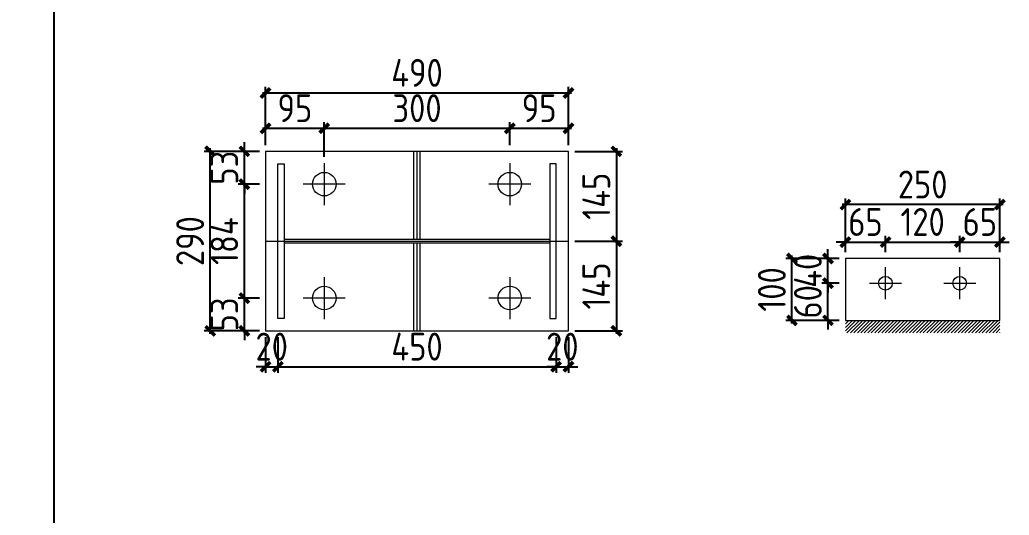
# Model space of a CAD drawing. Extents: x 485428 to 797698, y 56414 to 211814.
# Drawn here: x 677767 to 680967, y 150179 to 151780 of the extents above; entities that cross this region are included whole.
import ezdxf

# ---------------------------------------------------------------- set-up
doc = ezdxf.new("R2010")
doc.units = 0
doc.header["$LTSCALE"] = 1000
doc.header["$MEASUREMENT"] = 0
doc.styles.get("Standard").update_dxf_attribs({"font": 'gbenor.shx', "bigfont": 'gbcbig.shx'})
doc.dimstyles.get("Standard").update_dxf_attribs({"dimscale": 100, "dimtxt": 2, "dimasz": 0.4, "dimexe": 0.5, "dimexo": 1, "dimgap": 0.5, "dimtad": 1, "dimdec": 0, "dimzin": 0, "dimdsep": 46, "dimtxsty": 'Standard', "dimblk": 'ARCHTICK', "dimcen": 0.09, "dimadec": 0, "dimazin": 0, "dimtfac": 1, "dimtdec": 0, "dimtix": 1, "dimtmove": 2, "dimatfit": 3, "dimfxl": 1, "dimtolj": 1, "dimtzin": 0, "dimarcsym": 0})

# ---------------------------------------------------------------- blocks, each defined once
blk = doc.blocks.new('_ArchTick')
at = {"color": 0, "linetype": 'ByBlock', "const_width": 0.4}
blk.add_lwpolyline([(-0.5, -0.5), (0.5, 0.5)], dxfattribs=at)
blk = doc.blocks.new('*D427')
at = {"color": 3, "lineweight": -2}
for p, q in [((677493.7, 154179.4), (677977.9, 154179.4)), ((677877.9, 144208.5), (677877.9, 154179.4)), ((677493.7, 144208.5), (677977.9, 144208.5))]:
    blk.add_line(p, q, dxfattribs=at)
at = {"layer": 'Defpoints', "color": 0}
for p in [(677393.7, 154179.4), (677877.9, 154179.4), (677393.7, 144208.5)]:
    blk.add_point(p, dxfattribs=at)
at = {"color": 3, "lineweight": -2, "xscale": 50, "yscale": 50, "zscale": 50}
for p, rotation in [((677877.9, 154179.4), 90), ((677877.9, 144208.5), 270)]:
    blk.add_blockref('_ArchTick', p, dxfattribs=dict(at, rotation=rotation))
at = {"color": 0, "lineweight": 15, "insert": (677721.3, 149194), "char_height": 200, "attachment_point": 5, "rotation": 90}
blk.add_mtext('\\A1;外翼板 9971', dxfattribs=at)
blk = doc.blocks.new('*D450')
at = {"color": 3, "lineweight": -2}
for p, q in [((678493.1, 150880.9), (678493.1, 150910.9)), ((678541.6, 150880.9), (678473.1, 150880.9)), ((678493.1, 150774.9), (678493.1, 150880.9)), ((678541.6, 150774.9), (678473.1, 150774.9)), ((678493.1, 150774.9), (678493.1, 150744.9))]:
    blk.add_line(p, q, dxfattribs=at)
at = {"layer": 'Defpoints', "color": 0}
for p in [(678493.1, 150880.9), (678561.6, 150880.9), (678561.6, 150774.9)]:
    blk.add_point(p, dxfattribs=at)
at = {"color": 3, "lineweight": -2, "xscale": 30, "yscale": 30, "zscale": 30}
for p, rotation in [((678493.1, 150880.9), 270), ((678493.1, 150774.9), 90)]:
    blk.add_blockref('_ArchTick', p, dxfattribs=dict(at, rotation=rotation))
at = {"color": 0, "lineweight": 15, "insert": (678428.1, 150827.9), "char_height": 90, "attachment_point": 5, "rotation": 90}
blk.add_mtext('\\A1;53', dxfattribs=at)
blk = doc.blocks.new('*D447')
at = {"color": 3, "lineweight": -2}
for p, q in [((678493.1, 150870.9), (678493.1, 151258.9)), ((678541.6, 151248.9), (678473.1, 151248.9)), ((678541.6, 150880.9), (678473.1, 150880.9))]:
    blk.add_line(p, q, dxfattribs=at)
at = {"layer": 'Defpoints', "color": 0}
for p in [(678493.1, 151248.9), (678561.6, 151248.9), (678561.6, 150880.9)]:
    blk.add_point(p, dxfattribs=at)
at = {"color": 3, "lineweight": -2, "xscale": 30, "yscale": 30, "zscale": 30}
for p, rotation in [((678493.1, 151248.9), 90), ((678493.1, 150880.9), 270)]:
    blk.add_blockref('_ArchTick', p, dxfattribs=dict(at, rotation=rotation))
at = {"color": 0, "lineweight": 15, "insert": (678428.1, 151064.9), "char_height": 90, "attachment_point": 5, "rotation": 90}
blk.add_mtext('\\A1;184', dxfattribs=at)
blk = doc.blocks.new('*D451')
at = {"color": 3, "lineweight": -2}
for p, q in [((678493.1, 151354.9), (678493.1, 151384.9)), ((678541.6, 151354.9), (678473.1, 151354.9)), ((678493.1, 151248.9), (678493.1, 151354.9)), ((678541.6, 151248.9), (678473.1, 151248.9)), ((678493.1, 151248.9), (678493.1, 151218.9))]:
    blk.add_line(p, q, dxfattribs=at)
at = {"layer": 'Defpoints', "color": 0}
for p in [(678493.1, 151354.9), (678561.6, 151354.9), (678561.6, 151248.9)]:
    blk.add_point(p, dxfattribs=at)
at = {"color": 3, "lineweight": -2, "xscale": 30, "yscale": 30, "zscale": 30}
for p, rotation in [((678493.1, 151354.9), 270), ((678493.1, 151248.9), 90)]:
    blk.add_blockref('_ArchTick', p, dxfattribs=dict(at, rotation=rotation))
at = {"color": 0, "lineweight": 15, "insert": (678428.1, 151301.9), "char_height": 90, "attachment_point": 5, "rotation": 90}
blk.add_mtext('\\A1;53', dxfattribs=at)
blk = doc.blocks.new('*D452')
at = {"color": 3, "lineweight": -2}
for p, q in [((678561.6, 151374.9), (678561.6, 151449.3)), ((678751.6, 151336.9), (678751.6, 151449.3)), ((678551.6, 151429.3), (678761.6, 151429.3))]:
    blk.add_line(p, q, dxfattribs=at)
at = {"layer": 'Defpoints', "color": 0}
for p in [(678751.6, 151429.3), (678561.6, 151354.9), (678751.6, 151316.9)]:
    blk.add_point(p, dxfattribs=at)
at = {"color": 3, "lineweight": -2, "xscale": 30, "yscale": 30, "zscale": 30, "rotation": 180}
blk.add_blockref('_ArchTick', (678561.6, 151429.3), dxfattribs=at)
at = {"color": 3, "lineweight": -2, "xscale": 30, "yscale": 30, "zscale": 30}
blk.add_blockref('_ArchTick', (678751.6, 151429.3), dxfattribs=at)
at = {"color": 0, "lineweight": 15, "insert": (678656.6, 151494.3), "char_height": 90, "attachment_point": 5}
blk.add_mtext('\\A1;95', dxfattribs=at)
blk = doc.blocks.new('*D453')
at = {"color": 3, "lineweight": -2}
for p, q in [((678751.6, 151336.9), (678751.6, 151449.3)), ((679351.6, 151374.9), (679351.6, 151449.3)), ((678741.6, 151429.3), (679361.6, 151429.3))]:
    blk.add_line(p, q, dxfattribs=at)
at = {"layer": 'Defpoints', "color": 0}
for p in [(679351.6, 151429.3), (679351.6, 151354.9), (678751.6, 151316.9)]:
    blk.add_point(p, dxfattribs=at)
at = {"color": 3, "lineweight": -2, "xscale": 30, "yscale": 30, "zscale": 30, "rotation": 180}
blk.add_blockref('_ArchTick', (678751.6, 151429.3), dxfattribs=at)
at = {"color": 3, "lineweight": -2, "xscale": 30, "yscale": 30, "zscale": 30}
blk.add_blockref('_ArchTick', (679351.6, 151429.3), dxfattribs=at)
at = {"color": 0, "lineweight": 15, "insert": (679051.6, 151494.3), "char_height": 90, "attachment_point": 5}
blk.add_mtext('\\A1;300', dxfattribs=at)
blk = doc.blocks.new('*D454')
at = {"color": 3, "lineweight": -2}
for p, q in [((679351.6, 151374.9), (679351.6, 151449.3)), ((679541.6, 151374.9), (679541.6, 151449.3)), ((679341.6, 151429.3), (679551.6, 151429.3))]:
    blk.add_line(p, q, dxfattribs=at)
at = {"layer": 'Defpoints', "color": 0}
for p in [(679541.6, 151429.3), (679351.6, 151354.9), (679541.6, 151354.9)]:
    blk.add_point(p, dxfattribs=at)
at = {"color": 3, "lineweight": -2, "xscale": 30, "yscale": 30, "zscale": 30, "rotation": 180}
blk.add_blockref('_ArchTick', (679351.6, 151429.3), dxfattribs=at)
at = {"color": 3, "lineweight": -2, "xscale": 30, "yscale": 30, "zscale": 30}
blk.add_blockref('_ArchTick', (679541.6, 151429.3), dxfattribs=at)
at = {"color": 0, "lineweight": 15, "insert": (679446.6, 151494.3), "char_height": 90, "attachment_point": 5}
blk.add_mtext('\\A1;95', dxfattribs=at)
blk = doc.blocks.new('*D455')
at = {"color": 3, "lineweight": -2}
for p, q in [((678541.6, 151354.9), (678362.7, 151354.9)), ((678382.7, 150764.9), (678382.7, 151364.9)), ((678541.6, 150774.9), (678362.7, 150774.9))]:
    blk.add_line(p, q, dxfattribs=at)
at = {"layer": 'Defpoints', "color": 0}
for p in [(678382.7, 151354.9), (678561.6, 151354.9), (678561.6, 150774.9)]:
    blk.add_point(p, dxfattribs=at)
at = {"color": 3, "lineweight": -2, "xscale": 30, "yscale": 30, "zscale": 30}
for p, rotation in [((678382.7, 151354.9), 90), ((678382.7, 150774.9), 270)]:
    blk.add_blockref('_ArchTick', p, dxfattribs=dict(at, rotation=rotation))
at = {"color": 0, "lineweight": 15, "insert": (678317.7, 151064.9), "char_height": 90, "attachment_point": 5, "rotation": 90}
blk.add_mtext('\\A1;290', dxfattribs=at)
blk = doc.blocks.new('*D456')
at = {"color": 3, "lineweight": -2}
for p, q in [((678551.6, 151543.4), (679551.6, 151543.4)), ((678561.6, 151374.9), (678561.6, 151563.4)), ((679541.6, 151374.9), (679541.6, 151563.4))]:
    blk.add_line(p, q, dxfattribs=at)
at = {"layer": 'Defpoints', "color": 0}
for p in [(679541.6, 151543.4), (678561.6, 151354.9), (679541.6, 151354.9)]:
    blk.add_point(p, dxfattribs=at)
at = {"color": 3, "lineweight": -2, "xscale": 30, "yscale": 30, "zscale": 30, "rotation": 180}
blk.add_blockref('_ArchTick', (678561.6, 151543.4), dxfattribs=at)
at = {"color": 3, "lineweight": -2, "xscale": 30, "yscale": 30, "zscale": 30}
blk.add_blockref('_ArchTick', (679541.6, 151543.4), dxfattribs=at)
at = {"color": 0, "lineweight": 15, "insert": (679051.6, 151608.4), "char_height": 90, "attachment_point": 5}
blk.add_mtext('\\A1;490', dxfattribs=at)
blk = doc.blocks.new('*D448')
at = {"color": 3, "lineweight": -2}
for p, q in [((678561.6, 150754.9), (678561.6, 150638.9)), ((678601.6, 150754.9), (678601.6, 150638.9)), ((678561.6, 150658.9), (678531.6, 150658.9)), ((678561.6, 150658.9), (678601.6, 150658.9)), ((678601.6, 150658.9), (678631.6, 150658.9))]:
    blk.add_line(p, q, dxfattribs=at)
at = {"layer": 'Defpoints', "color": 0}
for p in [(678561.6, 150774.9), (678601.6, 150774.9), (678601.6, 150658.9)]:
    blk.add_point(p, dxfattribs=at)
at = {"color": 3, "lineweight": -2, "xscale": 30, "yscale": 30, "zscale": 30}
blk.add_blockref('_ArchTick', (678561.6, 150658.9), dxfattribs=at)
at = {"color": 3, "lineweight": -2, "xscale": 30, "yscale": 30, "zscale": 30, "rotation": 180}
blk.add_blockref('_ArchTick', (678601.6, 150658.9), dxfattribs=at)
at = {"color": 0, "lineweight": 15, "insert": (678581.6, 150723.9), "char_height": 90, "attachment_point": 5}
blk.add_mtext('\\A1;20', dxfattribs=at)
blk = doc.blocks.new('*D449')
at = {"color": 3, "lineweight": -2}
for p, q in [((678601.6, 150754.9), (678601.6, 150638.9)), ((679501.6, 150754.9), (679501.6, 150638.9)), ((678591.6, 150658.9), (679511.6, 150658.9))]:
    blk.add_line(p, q, dxfattribs=at)
at = {"layer": 'Defpoints', "color": 0}
for p in [(678601.6, 150774.9), (679501.6, 150774.9), (679501.6, 150658.9)]:
    blk.add_point(p, dxfattribs=at)
at = {"color": 3, "lineweight": -2, "xscale": 30, "yscale": 30, "zscale": 30, "rotation": 180}
blk.add_blockref('_ArchTick', (678601.6, 150658.9), dxfattribs=at)
at = {"color": 3, "lineweight": -2, "xscale": 30, "yscale": 30, "zscale": 30}
blk.add_blockref('_ArchTick', (679501.6, 150658.9), dxfattribs=at)
at = {"color": 0, "lineweight": 15, "insert": (679051.6, 150723.9), "char_height": 90, "attachment_point": 5}
blk.add_mtext('\\A1;450', dxfattribs=at)
blk = doc.blocks.new('*D457')
at = {"color": 3, "lineweight": -2}
for p, q in [((679501.6, 150754.9), (679501.6, 150638.9)), ((679541.6, 150754.9), (679541.6, 150638.9)), ((679501.6, 150658.9), (679471.6, 150658.9)), ((679501.6, 150658.9), (679541.6, 150658.9)), ((679541.6, 150658.9), (679571.6, 150658.9))]:
    blk.add_line(p, q, dxfattribs=at)
at = {"layer": 'Defpoints', "color": 0}
for p in [(679501.6, 150774.9), (679541.6, 150774.9), (679541.6, 150658.9)]:
    blk.add_point(p, dxfattribs=at)
at = {"color": 3, "lineweight": -2, "xscale": 30, "yscale": 30, "zscale": 30}
blk.add_blockref('_ArchTick', (679501.6, 150658.9), dxfattribs=at)
at = {"color": 3, "lineweight": -2, "xscale": 30, "yscale": 30, "zscale": 30, "rotation": 180}
blk.add_blockref('_ArchTick', (679541.6, 150658.9), dxfattribs=at)
at = {"color": 0, "lineweight": 15, "insert": (679521.6, 150723.9), "char_height": 90, "attachment_point": 5}
blk.add_mtext('\\A1;20', dxfattribs=at)
blk = doc.blocks.new('*D458')
at = {"color": 3, "lineweight": -2}
for p, q in [((679561.6, 151354.9), (679716.4, 151354.9)), ((679696.4, 151364.9), (679696.4, 151054.9)), ((679561.6, 151064.9), (679716.4, 151064.9))]:
    blk.add_line(p, q, dxfattribs=at)
at = {"layer": 'Defpoints', "color": 0}
for p in [(679541.6, 151354.9), (679541.6, 151064.9), (679696.4, 151064.9)]:
    blk.add_point(p, dxfattribs=at)
at = {"color": 3, "lineweight": -2, "xscale": 30, "yscale": 30, "zscale": 30}
for p, rotation in [((679696.4, 151354.9), 90), ((679696.4, 151064.9), 270)]:
    blk.add_blockref('_ArchTick', p, dxfattribs=dict(at, rotation=rotation))
at = {"color": 0, "lineweight": 15, "insert": (679631.4, 151209.9), "char_height": 90, "attachment_point": 5, "rotation": 90}
blk.add_mtext('\\A1;145', dxfattribs=at)
blk = doc.blocks.new('*D459')
at = {"color": 3, "lineweight": -2}
for p, q in [((679561.6, 151064.9), (679716.4, 151064.9)), ((679696.4, 151074.9), (679696.4, 150764.9)), ((679561.6, 150774.9), (679716.4, 150774.9))]:
    blk.add_line(p, q, dxfattribs=at)
at = {"layer": 'Defpoints', "color": 0}
for p in [(679541.6, 151064.9), (679541.6, 150774.9), (679696.4, 150774.9)]:
    blk.add_point(p, dxfattribs=at)
at = {"color": 3, "lineweight": -2, "xscale": 30, "yscale": 30, "zscale": 30}
for p, rotation in [((679696.4, 151064.9), 90), ((679696.4, 150774.9), 270)]:
    blk.add_blockref('_ArchTick', p, dxfattribs=dict(at, rotation=rotation))
at = {"color": 0, "lineweight": 15, "insert": (679631.4, 150919.9), "char_height": 90, "attachment_point": 5, "rotation": 90}
blk.add_mtext('\\A1;145', dxfattribs=at)
blk = doc.blocks.new('*D2986')
at = {"color": 3, "lineweight": -2}
for p, q in [((680380.9, 150928.9), (680380.9, 150958.9)), ((680417.1, 150928.9), (680360.9, 150928.9)), ((680380.9, 150808.9), (680380.9, 150928.9)), ((680417.1, 150808.9), (680360.9, 150808.9)), ((680380.9, 150808.9), (680380.9, 150778.9))]:
    blk.add_line(p, q, dxfattribs=at)
at = {"layer": 'Defpoints', "color": 0}
for p in [(680380.9, 150928.9), (680437.1, 150928.9), (680437.1, 150808.9)]:
    blk.add_point(p, dxfattribs=at)
at = {"color": 3, "lineweight": -2, "xscale": 30, "yscale": 30, "zscale": 30}
for p, rotation in [((680380.9, 150928.9), 270), ((680380.9, 150808.9), 90)]:
    blk.add_blockref('_ArchTick', p, dxfattribs=dict(at, rotation=rotation))
at = {"color": 0, "lineweight": 15, "insert": (680315.9, 150868.9), "char_height": 90, "attachment_point": 5, "rotation": 90}
blk.add_mtext('\\A1;60', dxfattribs=at)
blk = doc.blocks.new('*D2989')
at = {"color": 3, "lineweight": -2}
for p, q in [((680380.9, 151008.9), (680380.9, 151038.9)), ((680417.1, 151008.9), (680360.9, 151008.9)), ((680380.9, 150928.9), (680380.9, 151008.9)), ((680417.1, 150928.9), (680360.9, 150928.9)), ((680380.9, 150928.9), (680380.9, 150898.9))]:
    blk.add_line(p, q, dxfattribs=at)
at = {"layer": 'Defpoints', "color": 0}
for p in [(680380.9, 151008.9), (680437.1, 151008.9), (680437.1, 150928.9)]:
    blk.add_point(p, dxfattribs=at)
at = {"color": 3, "lineweight": -2, "xscale": 30, "yscale": 30, "zscale": 30}
for p, rotation in [((680380.9, 151008.9), 270), ((680380.9, 150928.9), 90)]:
    blk.add_blockref('_ArchTick', p, dxfattribs=dict(at, rotation=rotation))
at = {"color": 0, "lineweight": 15, "insert": (680315.9, 150968.9), "char_height": 90, "attachment_point": 5, "rotation": 90}
blk.add_mtext('\\A1;40', dxfattribs=at)
blk = doc.blocks.new('*D2990')
at = {"color": 3, "lineweight": -2}
for p, q in [((680417.1, 151008.9), (680244.4, 151008.9)), ((680264.4, 150798.9), (680264.4, 151018.9)), ((680417.1, 150808.9), (680244.4, 150808.9))]:
    blk.add_line(p, q, dxfattribs=at)
at = {"layer": 'Defpoints', "color": 0}
for p in [(680264.4, 151008.9), (680437.1, 151008.9), (680437.1, 150808.9)]:
    blk.add_point(p, dxfattribs=at)
at = {"color": 3, "lineweight": -2, "xscale": 30, "yscale": 30, "zscale": 30}
for p, rotation in [((680264.4, 151008.9), 90), ((680264.4, 150808.9), 270)]:
    blk.add_blockref('_ArchTick', p, dxfattribs=dict(at, rotation=rotation))
at = {"color": 0, "lineweight": 15, "insert": (680199.4, 150908.9), "char_height": 90, "attachment_point": 5, "rotation": 90}
blk.add_mtext('\\A1;100', dxfattribs=at)
blk = doc.blocks.new('*D2987')
at = {"color": 3, "lineweight": -2}
for p, q in [((680437.1, 151061.7), (680407.1, 151061.7)), ((680437.1, 151028.9), (680437.1, 151081.7)), ((680437.1, 151061.7), (680567.1, 151061.7)), ((680567.1, 151028.9), (680567.1, 151081.7)), ((680567.1, 151061.7), (680597.1, 151061.7))]:
    blk.add_line(p, q, dxfattribs=at)
at = {"layer": 'Defpoints', "color": 0}
for p in [(680567.1, 151061.7), (680437.1, 151008.9), (680567.1, 151008.9)]:
    blk.add_point(p, dxfattribs=at)
at = {"color": 3, "lineweight": -2, "xscale": 30, "yscale": 30, "zscale": 30}
blk.add_blockref('_ArchTick', (680437.1, 151061.7), dxfattribs=at)
at = {"color": 3, "lineweight": -2, "xscale": 30, "yscale": 30, "zscale": 30, "rotation": 180}
blk.add_blockref('_ArchTick', (680567.1, 151061.7), dxfattribs=at)
at = {"color": 0, "lineweight": 15, "insert": (680502.1, 151126.7), "char_height": 90, "attachment_point": 5}
blk.add_mtext('\\A1;65', dxfattribs=at)
blk = doc.blocks.new('*D2988')
at = {"color": 3, "lineweight": -2}
for p, q in [((680557.1, 151061.7), (680817.1, 151061.7)), ((680567.1, 151028.9), (680567.1, 151081.7)), ((680807.1, 151028.9), (680807.1, 151081.7))]:
    blk.add_line(p, q, dxfattribs=at)
at = {"layer": 'Defpoints', "color": 0}
for p in [(680807.1, 151061.7), (680567.1, 151008.9), (680807.1, 151008.9)]:
    blk.add_point(p, dxfattribs=at)
at = {"color": 3, "lineweight": -2, "xscale": 30, "yscale": 30, "zscale": 30, "rotation": 180}
blk.add_blockref('_ArchTick', (680567.1, 151061.7), dxfattribs=at)
at = {"color": 3, "lineweight": -2, "xscale": 30, "yscale": 30, "zscale": 30}
blk.add_blockref('_ArchTick', (680807.1, 151061.7), dxfattribs=at)
at = {"color": 0, "lineweight": 15, "insert": (680687.1, 151126.7), "char_height": 90, "attachment_point": 5}
blk.add_mtext('\\A1;120', dxfattribs=at)
blk = doc.blocks.new('*D2991')
at = {"color": 3, "lineweight": -2}
for p, q in [((680807.1, 151061.7), (680777.1, 151061.7)), ((680807.1, 151028.9), (680807.1, 151081.7)), ((680807.1, 151061.7), (680937.1, 151061.7)), ((680937.1, 151028.9), (680937.1, 151081.7)), ((680937.1, 151061.7), (680967.1, 151061.7))]:
    blk.add_line(p, q, dxfattribs=at)
at = {"layer": 'Defpoints', "color": 0}
for p in [(680937.1, 151061.7), (680807.1, 151008.9), (680937.1, 151008.9)]:
    blk.add_point(p, dxfattribs=at)
at = {"color": 3, "lineweight": -2, "xscale": 30, "yscale": 30, "zscale": 30}
blk.add_blockref('_ArchTick', (680807.1, 151061.7), dxfattribs=at)
at = {"color": 3, "lineweight": -2, "xscale": 30, "yscale": 30, "zscale": 30, "rotation": 180}
blk.add_blockref('_ArchTick', (680937.1, 151061.7), dxfattribs=at)
at = {"color": 0, "lineweight": 15, "insert": (680872.1, 151126.7), "char_height": 90, "attachment_point": 5}
blk.add_mtext('\\A1;65', dxfattribs=at)
blk = doc.blocks.new('*D2992')
at = {"color": 3, "lineweight": -2}
for p, q in [((680437.1, 151028.9), (680437.1, 151202.8)), ((680937.1, 151028.9), (680937.1, 151202.8)), ((680947.1, 151182.8), (680427.1, 151182.8))]:
    blk.add_line(p, q, dxfattribs=at)
at = {"layer": 'Defpoints', "color": 0}
for p in [(680437.1, 151182.8), (680437.1, 151008.9), (680937.1, 151008.9)]:
    blk.add_point(p, dxfattribs=at)
at = {"color": 3, "lineweight": -2, "xscale": 30, "yscale": 30, "zscale": 30, "rotation": 180}
blk.add_blockref('_ArchTick', (680437.1, 151182.8), dxfattribs=at)
at = {"color": 3, "lineweight": -2, "xscale": 30, "yscale": 30, "zscale": 30}
blk.add_blockref('_ArchTick', (680937.1, 151182.8), dxfattribs=at)
at = {"color": 0, "lineweight": 15, "insert": (680687.1, 151247.8), "char_height": 90, "attachment_point": 5}
blk.add_mtext('\\A1;250', dxfattribs=at)

msp = doc.modelspace()

# ---------------------------------------------------------------- hatches: boundary and pattern name
at = {"lineweight": 15}
h = msp.add_hatch(dxfattribs=at)
h.set_pattern_fill('ANSI31', color=256, scale=5, style=0)
h.set_pattern_definition([(45, (-10298.149, 0), (-5.61266008, 5.61266008), [])])
h.paths.add_polyline_path([(680937.1, 150808.9), (680437.1, 150808.9), (680437.1, 150768.9), (680937.1, 150768.9)])

# ---------------------------------------------------------------- linework, layer by layer
for p, q in [((678561.6, 151354.9), (678561.6, 150774.9)), ((679541.6, 151354.9), (678561.6, 151354.9)), ((679541.6, 150774.9), (679541.6, 151354.9)), ((678751.6, 151316.9), (678751.6, 151180.9)), ((679351.6, 151316.9), (679351.6, 151180.9)), ((678819.6, 151248.9), (678683.6, 151248.9)), ((679419.6, 151248.9), (679283.6, 151248.9)), ((680437.1, 151008.9), (680437.1, 150808.6)), ((680937.1, 151008.9), (680437.1, 151008.9)), ((680937.1, 150808.9), (680937.1, 151008.9)), ((680567.1, 150876.9), (680567.1, 150980.9)), ((680807.1, 150876.9), (680807.1, 150980.9)), ((678751.6, 150948.9), (678751.6, 150812.9)), ((679351.6, 150948.9), (679351.6, 150812.9)), ((680515.1, 150928.9), (680619.1, 150928.9)), ((680755.1, 150928.9), (680859.1, 150928.9)), ((678819.6, 150880.9), (678683.6, 150880.9)), ((679419.6, 150880.9), (679283.6, 150880.9)), ((680437.1, 150808.9), (680937.1, 150808.9)), ((678561.6, 150774.9), (679541.6, 150774.9))]:
    msp.add_line(p, q, dxfattribs=at)
at = {"color": 2, "lineweight": 15}
for p, q in [((679041.6, 151070.9), (679041.6, 151354.9)), ((679061.6, 151070.9), (679061.6, 151354.9)), ((679041.6, 150774.9), (679041.6, 151058.9)), ((679061.6, 150774.9), (679061.6, 151058.9))]:
    msp.add_line(p, q, dxfattribs=at)
at = {"color": 1, "lineweight": 15}
for p, q in [((679051.6, 151070.9), (679051.6, 151354.9)), ((678561.6, 151064.9), (679541.6, 151064.9)), ((679051.6, 150774.9), (679051.6, 151058.9))]:
    msp.add_line(p, q, dxfattribs=at)
at = {"color": 4, "lineweight": 15}
for p, q in [((678601.6, 151064.9), (678601.6, 151314.9)), ((678601.6, 151314.9), (678621.6, 151314.9)), ((678621.6, 151314.9), (678621.6, 150814.9)), ((679501.6, 151314.9), (679481.6, 151314.9)), ((679481.6, 151314.9), (679481.6, 150814.9)), ((679501.6, 151064.9), (679501.6, 151314.9)), ((678601.6, 150814.9), (678601.6, 151064.9)), ((678621.6, 151070.9), (679481.6, 151070.9)), ((678621.6, 151058.9), (679481.6, 151058.9)), ((679501.6, 150814.9), (679501.6, 151064.9)), ((678621.6, 150814.9), (678601.6, 150814.9)), ((679481.6, 150814.9), (679501.6, 150814.9))]:
    msp.add_line(p, q, dxfattribs=at)
at = {"lineweight": 15}
for centre, radius in [((678751.6, 151248.9), 38), ((679351.6, 151248.9), 38), ((680566.8, 150928.9), 22), ((680806.8, 150928.9), 22), ((678751.6, 150880.9), 38), ((679351.6, 150880.9), 38)]:
    msp.add_circle(centre, radius, dxfattribs=at)

# ---------------------------------------------------------------- dimensions: what is measured, and where the dimension line sits
dim = msp.add_linear_dim(base=(677877.9, 154179.4), p1=(677393.7, 144208.5), p2=(677393.7, 154179.4), angle=90, text='外翼板 9971', dimstyle='Standard', override={"dimtxt": 2, "dimasz": 0.5, "dimexe": 1, "dimexo": 1, "dimclrd": 3, "dimclre": 3}, dxfattribs=at)
dim.commit()
dim.dimension.update_dxf_attribs({"geometry": '*D427', "text_midpoint": (677721.3, 149194)})
for p1, p2, distance, picture, middle in [((678561.6, 151354.9), (679541.6, 151354.9), 188.5, '*D456', (679051.6, 151608.4)), ((678561.6, 150774.9), (678561.6, 151354.9), 178.9, '*D455', (678317.7, 151064.9)), ((680937.1, 151008.9), (680437.1, 151008.9), -173.9, '*D2992', (680687.1, 151247.8)), ((680437.1, 150808.9), (680437.1, 151008.9), 172.7, '*D2990', (680199.4, 150908.9))]:
    dim = msp.add_aligned_dim(p1=p1, p2=p2, distance=distance, dimstyle='Standard', override={"dimtxt": 0.9, "dimasz": 0.3, "dimexe": 0.2, "dimexo": 0.2, "dimgap": 0.2, "dimlfac": 0.5, "dimdle": 0.1, "dimclrd": 3, "dimclre": 3}, dxfattribs=at)
    dim.commit()
    dim.dimension.update_dxf_attribs({"geometry": picture, "text_midpoint": middle})
for base, p1, p2, picture, middle in [((678751.6, 151429.3), (678561.6, 151354.9), (678751.6, 151316.9), '*D452', (678656.6, 151494.3)), ((679351.6, 151429.3), (678751.6, 151316.9), (679351.6, 151354.9), '*D453', (679051.6, 151494.3)), ((679541.6, 151429.3), (679351.6, 151354.9), (679541.6, 151354.9), '*D454', (679446.6, 151494.3)), ((680567.1, 151061.7), (680437.1, 151008.9), (680567.1, 151008.9), '*D2987', (680502.1, 151126.7)), ((680807.1, 151061.7), (680567.1, 151008.9), (680807.1, 151008.9), '*D2988', (680687.1, 151126.7)), ((680937.1, 151061.7), (680807.1, 151008.9), (680937.1, 151008.9), '*D2991', (680872.1, 151126.7)), ((678601.6, 150658.9), (678561.6, 150774.9), (678601.6, 150774.9), '*D448', (678581.6, 150723.9)), ((679501.6, 150658.9), (678601.6, 150774.9), (679501.6, 150774.9), '*D449', (679051.6, 150723.9)), ((679541.6, 150658.9), (679501.6, 150774.9), (679541.6, 150774.9), '*D457', (679521.6, 150723.9))]:
    dim = msp.add_linear_dim(base=base, p1=p1, p2=p2, dimstyle='Standard', override={"dimtxt": 0.9, "dimasz": 0.3, "dimexe": 0.2, "dimexo": 0.2, "dimgap": 0.2, "dimlfac": 0.5, "dimdle": 0.1, "dimclrd": 3, "dimclre": 3}, dxfattribs=at)
    dim.commit()
    dim.dimension.update_dxf_attribs({"geometry": picture, "text_midpoint": middle})
for base, p1, p2, picture, middle in [((678493.1, 151354.9), (678561.6, 151248.9), (678561.6, 151354.9), '*D451', (678428.1, 151301.9)), ((679696.4, 151064.9), (679541.6, 151354.9), (679541.6, 151064.9), '*D458', (679631.4, 151209.9)), ((678493.1, 151248.9), (678561.6, 150880.9), (678561.6, 151248.9), '*D447', (678428.1, 151064.9)), ((679696.4, 150774.9), (679541.6, 151064.9), (679541.6, 150774.9), '*D459', (679631.4, 150919.9)), ((680380.9, 151008.9), (680437.1, 150928.9), (680437.1, 151008.9), '*D2989', (680315.9, 150968.9)), ((680380.9, 150928.9), (680437.1, 150808.9), (680437.1, 150928.9), '*D2986', (680315.9, 150868.9)), ((678493.1, 150880.9), (678561.6, 150774.9), (678561.6, 150880.9), '*D450', (678428.1, 150827.9))]:
    dim = msp.add_linear_dim(base=base, p1=p1, p2=p2, angle=90, dimstyle='Standard', override={"dimtxt": 0.9, "dimasz": 0.3, "dimexe": 0.2, "dimexo": 0.2, "dimgap": 0.2, "dimlfac": 0.5, "dimdle": 0.1, "dimclrd": 3, "dimclre": 3}, dxfattribs=at)
    dim.commit()
    dim.dimension.update_dxf_attribs({"geometry": picture, "text_midpoint": middle})

doc.saveas('drawing.dxf')
